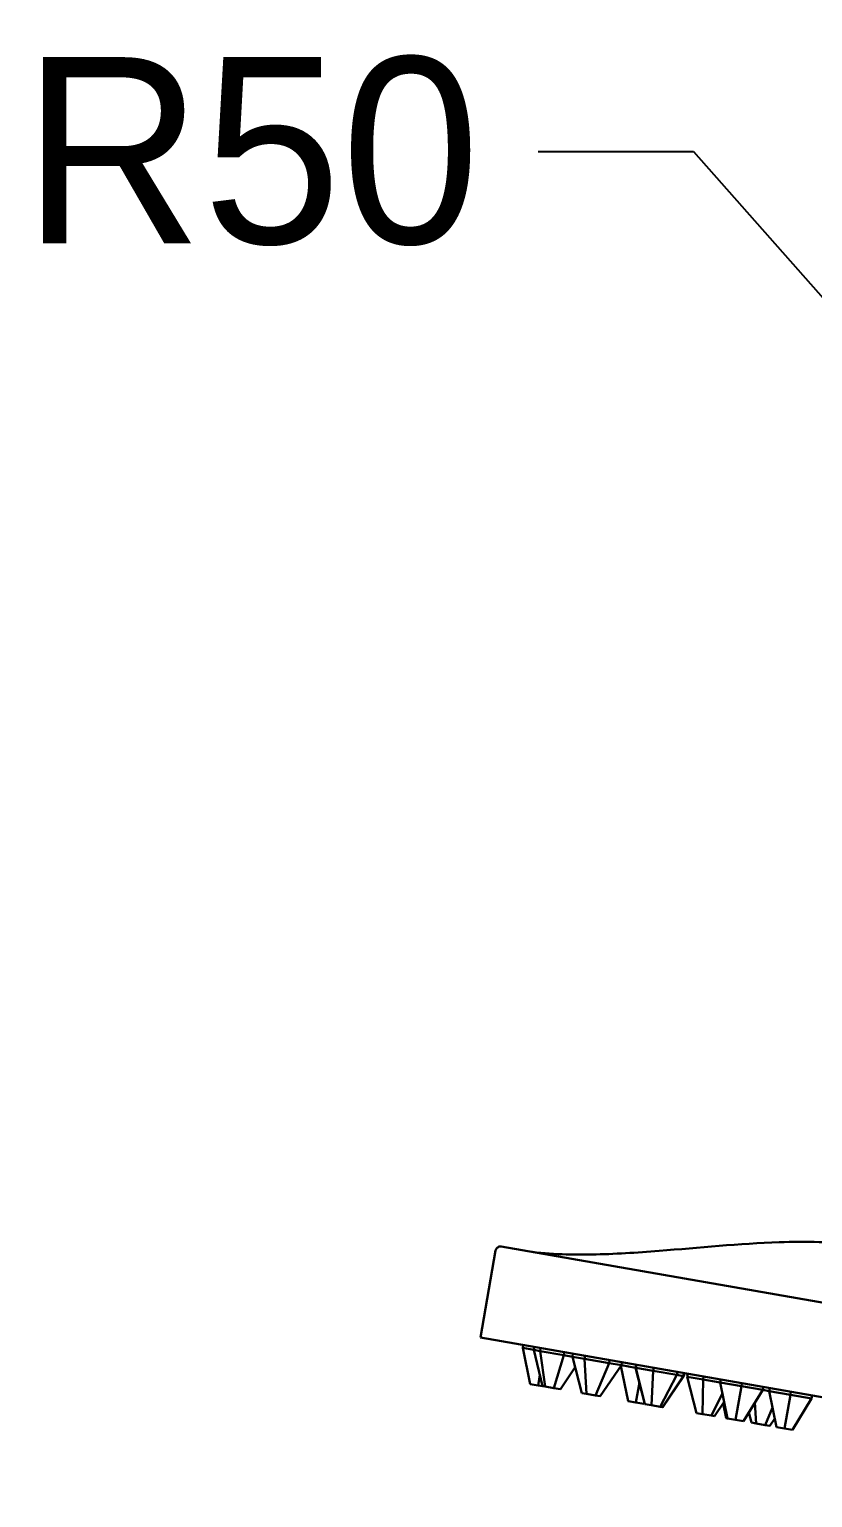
# Model space of a CAD drawing. Header units: millimetres. Extents: x 577 to 7172, y 252 to 2707.
# Drawn here: x 5389.7 to 5515.8, y 1631 to 1867.3 of the extents above; entities that cross this region are included whole.
import ezdxf

# ---------------------------------------------------------------- set-up
doc = ezdxf.new("R2010")
doc.units = ezdxf.units.MM
doc.header["$MEASUREMENT"] = 0
doc.layers.add('외형선(ISO)', color=7, linetype='Continuous', lineweight=30)
doc.layers.add('치수(ISO)', color=7, linetype='Continuous', lineweight=25)
doc.styles.add('굴림', font='')
doc.styles.get('굴림').set_extended_font_data('援대┝')
doc.dimstyles.new('기본값 (ISO)', dxfattribs={"dimscale": 10, "dimtxt": 3, "dimasz": 2.5, "dimexe": 3.175, "dimexo": 0, "dimgap": 0.762, "dimtad": 1, "dimtoh": 1, "dimdec": 0, "dimzin": 1, "dimdsep": 46, "dimtxsty": '굴림', "dimcen": 0.5, "dimazin": 0, "dimtfac": 1, "dimtdec": 4, "dimtix": 1, "dimtmove": 1, "dimatfit": 3, "dimfxl": 1, "dimtolj": 1, "dimtzin": 1, "dimarcsym": 0})

# ---------------------------------------------------------------- blocks, each defined once
blk = doc.blocks.new('*D17')
at = {"layer": 'Defpoints', "color": 0}
for p in [(5568.66, 1766.09), (5601.76, 1728.61)]:
    blk.add_point(p, dxfattribs=at)
at = {"layer": '치수(ISO)', "color": 0, "lineweight": -2}
for p, q in [((5471.65, 1847.65), (5496.65, 1847.65)), ((5496.65, 1847.65), (5552.12, 1784.83)), ((5601.76, 1723.61), (5601.76, 1733.61)), ((5596.76, 1728.61), (5606.76, 1728.61))]:
    blk.add_line(p, q, dxfattribs=at)
at = {"layer": '치수(ISO)', "color": 0}
blk.add_solid([(5548.99, 1782.08), (5555.24, 1787.59), (5568.66, 1766.09)], dxfattribs=at)
at = {"layer": '치수(ISO)', "color": 0, "insert": (5425.46, 1847.65), "char_height": 30, "attachment_point": 5, "style": '굴림'}
blk.add_mtext('\\A1;R50', dxfattribs=at)

msp = doc.modelspace()

# ---------------------------------------------------------------- linework, layer by layer
at = {"layer": '외형선(ISO)'}
for p, q in [((5465.7, 1671.4), (5538.8, 1658.65)), ((5462.34, 1656.76), (5464.78, 1670.75)), ((5462.34, 1656.76), (5610.1, 1630.98)), ((5469.23, 1655.56), (5469.15, 1655.07)), ((5470.92, 1654.76), (5469.15, 1655.07)), ((5469.15, 1655.07), (5470.33, 1649.27)), ((5471, 1655.25), (5470.92, 1654.76)), ((5471.94, 1654.58), (5470.92, 1654.76)), ((5470.92, 1654.76), (5472.35, 1648.92)), ((5472.02, 1655.07), (5471.94, 1654.58)), ((5475.74, 1653.91), (5471.94, 1654.58)), ((5471.94, 1654.58), (5472.73, 1648.86)), ((5475.74, 1653.91), (5474.16, 1648.61)), ((5475.83, 1654.41), (5475.74, 1653.91)), ((5477.13, 1653.67), (5475.74, 1653.91)), ((5477.22, 1654.16), (5477.13, 1653.67)), ((5479.11, 1653.33), (5477.13, 1653.67)), ((5477.13, 1653.67), (5478.65, 1647.82)), ((5479.19, 1653.82), (5479.11, 1653.33)), ((5483.05, 1652.64), (5479.11, 1653.33)), ((5479.11, 1653.33), (5479.39, 1647.69)), ((5483.05, 1652.64), (5480.87, 1647.44)), ((5481.61, 1647.31), (5485.02, 1652.3)), ((5483.13, 1653.13), (5483.05, 1652.64)), ((5485.02, 1652.3), (5483.05, 1652.64)), ((5484.94, 1652.18), (5486.09, 1646.53)), ((5485.1, 1652.79), (5485.02, 1652.3)), ((5487.32, 1651.89), (5485.02, 1652.3)), ((5487.41, 1652.39), (5487.32, 1651.89)), ((5487.46, 1652.38), (5487.37, 1651.89)), ((5471.91, 1650.73), (5471.61, 1649.05)), ((5475.21, 1648.42), (5477.57, 1651.99)), ((5487.37, 1651.89), (5487.32, 1651.89)), ((5487.32, 1651.89), (5488.8, 1646.05)), ((5490.16, 1651.4), (5487.37, 1651.89)), ((5487.37, 1651.89), (5488.81, 1646.05)), ((5490.16, 1651.4), (5489.85, 1645.87)), ((5490.24, 1651.89), (5490.16, 1651.4)), ((5493.97, 1650.74), (5490.16, 1651.4)), ((5493.97, 1650.74), (5491.28, 1645.62)), ((5491.66, 1645.55), (5494.98, 1650.56)), ((5491.71, 1645.54), (5495.08, 1650.54)), ((5494.05, 1651.23), (5493.97, 1650.74)), ((5494.98, 1650.56), (5493.97, 1650.74)), ((5495.07, 1651.05), (5494.98, 1650.56)), ((5495.08, 1650.54), (5494.98, 1650.56)), ((5495.17, 1651.03), (5495.08, 1650.54)), ((5495.71, 1650.94), (5495.63, 1650.45)), ((5498.16, 1650), (5495.63, 1650.45)), ((5495.63, 1650.45), (5497.11, 1644.6)), ((5498.16, 1650), (5498.06, 1644.44)), ((5498.24, 1650.5), (5498.16, 1650)), ((5500.93, 1649.52), (5498.16, 1650)), ((5501.02, 1650.01), (5500.93, 1649.52)), ((5470.33, 1649.27), (5471.61, 1649.05)), ((5471.61, 1649.05), (5472.35, 1648.92)), ((5472.35, 1648.92), (5472.73, 1648.86)), ((5472.73, 1648.86), (5474.16, 1648.61)), ((5474.16, 1648.61), (5475.21, 1648.42)), ((5478.65, 1647.82), (5479.39, 1647.69)), ((5479.39, 1647.69), (5480.87, 1647.44)), ((5480.87, 1647.44), (5481.61, 1647.31)), ((5487.93, 1649.49), (5487.37, 1646.3)), ((5501.29, 1647.8), (5499.51, 1644.18)), ((5504.35, 1648.92), (5500.93, 1649.52)), ((5500.93, 1649.52), (5502.12, 1643.73)), ((5504.35, 1648.92), (5503.4, 1643.51)), ((5504.43, 1649.42), (5504.35, 1648.92)), ((5507.76, 1648.33), (5504.35, 1648.92)), ((5507.76, 1648.33), (5504.68, 1643.28)), ((5507.84, 1648.82), (5507.76, 1648.33)), ((5507.76, 1648.33), (5508.81, 1648.14)), ((5508.9, 1648.64), (5508.81, 1648.14)), ((5512.23, 1647.55), (5508.81, 1648.14)), ((5508.81, 1648.14), (5510, 1642.35)), ((5512.23, 1647.55), (5511.28, 1642.13)), ((5512.31, 1648.04), (5512.23, 1647.55)), ((5515.64, 1646.95), (5512.23, 1647.55)), ((5515.73, 1647.45), (5515.64, 1646.95)), ((5486.09, 1646.53), (5487.37, 1646.3)), ((5487.37, 1646.3), (5488.65, 1646.08)), ((5488.65, 1646.08), (5488.75, 1646.24)), ((5488.8, 1646.05), (5488.81, 1646.05)), ((5488.81, 1646.05), (5489.85, 1645.87)), ((5489.85, 1645.87), (5491.28, 1645.62)), ((5491.28, 1645.62), (5491.66, 1645.55)), ((5491.66, 1645.55), (5491.71, 1645.54)), ((5500.02, 1644.1), (5501.57, 1646.4)), ((5501.86, 1643.78), (5501.38, 1646.11)), ((5506.69, 1642.93), (5506.52, 1646.3)), ((5509.35, 1645.51), (5508.17, 1642.67)), ((5515.64, 1646.95), (5512.56, 1641.91)), ((5497.11, 1644.6), (5498.06, 1644.44)), ((5498.06, 1644.44), (5499.51, 1644.18)), ((5499.51, 1644.18), (5500.02, 1644.1)), ((5502.12, 1643.73), (5501.86, 1643.78)), ((5502.12, 1643.73), (5503.4, 1643.51)), ((5503.4, 1643.51), (5504.68, 1643.28)), ((5505.53, 1644.68), (5505.95, 1643.06)), ((5506.69, 1642.93), (5505.95, 1643.06)), ((5508.17, 1642.67), (5506.69, 1642.93)), ((5508.91, 1642.55), (5508.17, 1642.67)), ((5509.72, 1643.73), (5508.91, 1642.55)), ((5510, 1642.35), (5511.28, 1642.13)), ((5511.28, 1642.13), (5512.56, 1641.91))]:
    msp.add_line(p, q, dxfattribs=at)
for points, knots in [([(5464.78, 1670.75), (5464.79, 1670.83), (5464.82, 1670.92), (5464.9, 1671.07), (5464.95, 1671.14), (5465.08, 1671.25), (5465.15, 1671.3), (5465.3, 1671.37), (5465.39, 1671.4), (5465.51, 1671.41), (5465.55, 1671.41), (5465.62, 1671.41), (5465.66, 1671.41), (5465.7, 1671.4)], [0, 0, 0, 0, 0.0258753, 0.0258753, 0.0513524, 0.0513524, 0.0768438, 0.0768438, 0.1023347, 0.1023347, 0.1136515, 0.1136515, 0.1252031, 0.1252031, 0.1252031, 0.1252031]), ([(5469.35, 1670.76), (5472.92, 1670.14), (5476.63, 1670.05), (5483.89, 1670.18), (5487.5, 1670.42), (5497.54, 1671.21), (5503.97, 1671.88), (5512.56, 1672.18), (5514.7, 1672.2), (5518.99, 1672.05), (5521.16, 1671.88), (5523.28, 1671.51)], [0, 0, 0, 0, 1.094779, 1.094779, 2.179443, 2.179443, 4.116791, 4.116791, 4.758094, 4.758094, 5.404645, 5.404645, 5.404645, 5.404645])]:
    msp.add_open_spline(points, degree=3, knots=knots, dxfattribs=at)

# ---------------------------------------------------------------- dimensions: what is measured, and where the dimension line sits
at = {"layer": '치수(ISO)'}
dim = msp.add_radius_dim(center=(5601.76, 1728.61), mpoint=(5568.66, 1766.09), dimstyle='기본값 (ISO)', override={"dimtad": 0, "dimtofl": 0}, dxfattribs=at)
dim.commit()
dim.dimension.update_dxf_attribs({"geometry": '*D17', "text_midpoint": (5496.65, 1847.65), "dimtype": 164})

doc.saveas('drawing.dxf')
